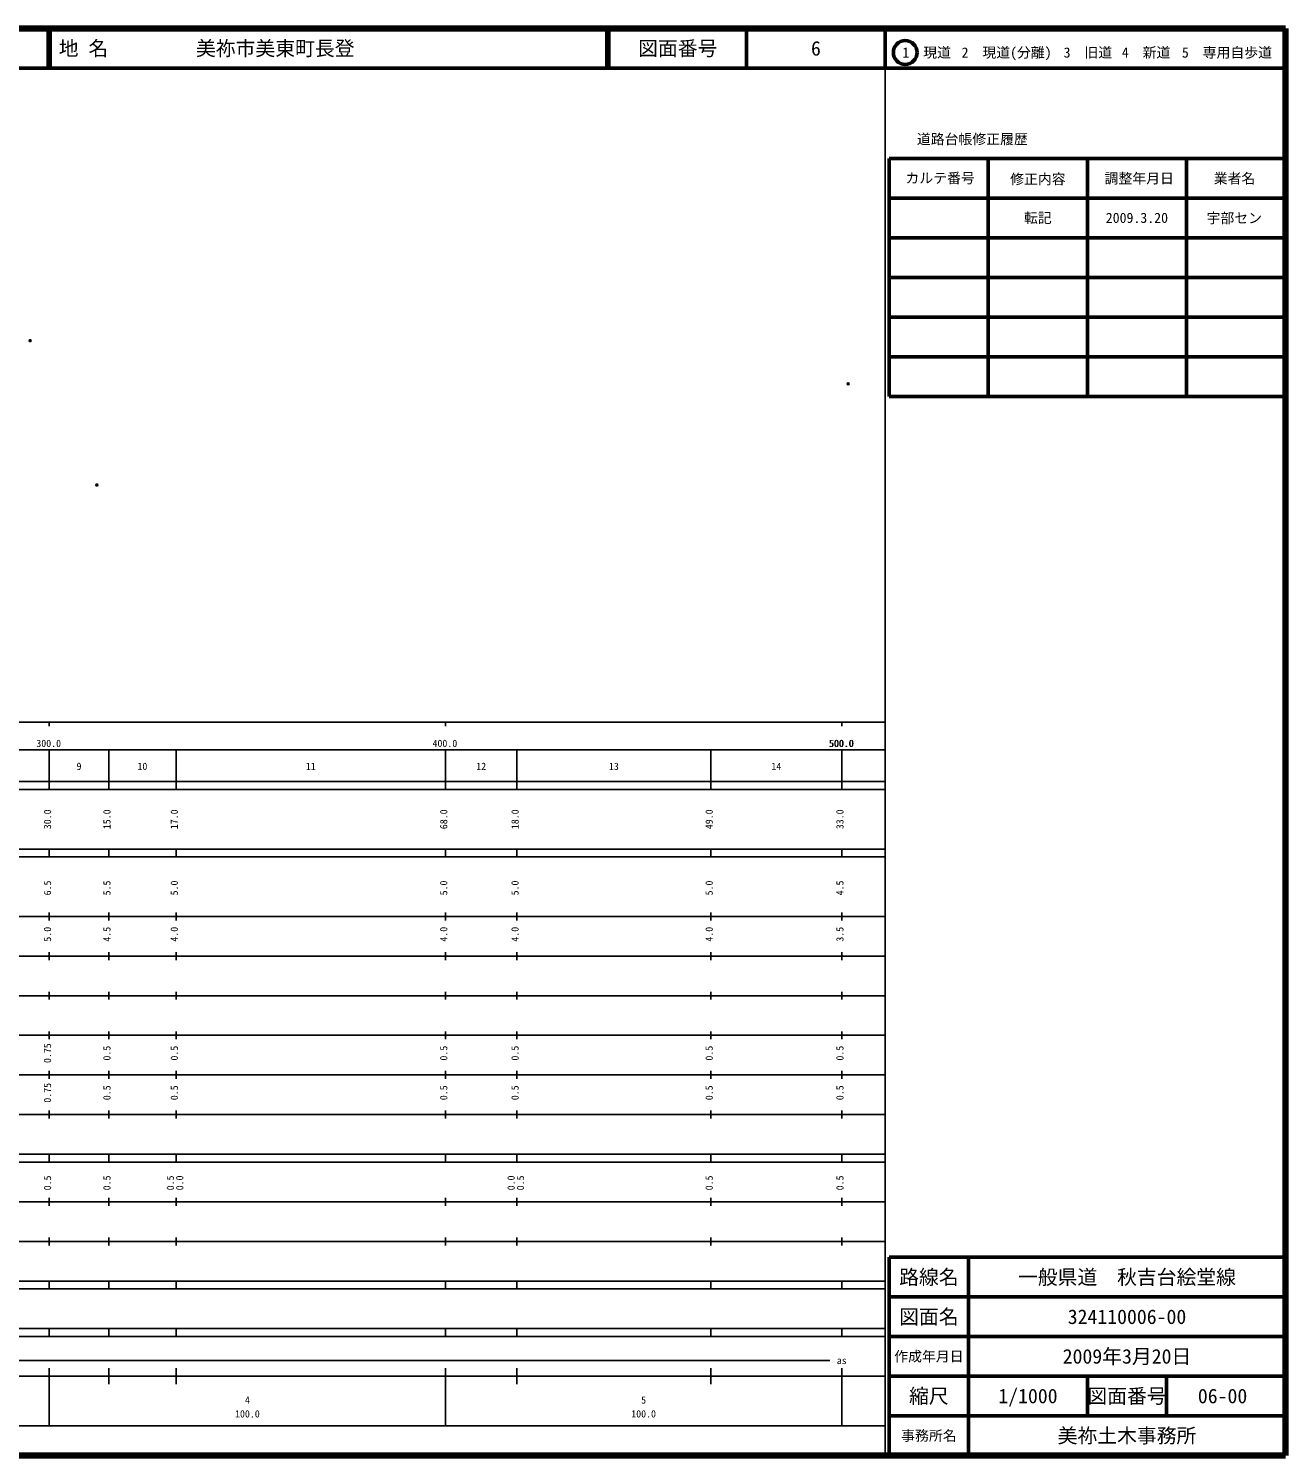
# Model space of a CAD drawing. Units: millimetres on the paper. Extents: x 40 to 680, y 20 to 380.
# Drawn here: x 362.8 to 680, y 20 to 380 of the extents above; entities that cross this region are included whole.
import ezdxf
from ezdxf.enums import TextEntityAlignment as Align

# ---------------------------------------------------------------- set-up
doc = ezdxf.new("R2010")
doc.units = ezdxf.units.MM
doc.header["$PDMODE"] = 32
doc.header["$PDSIZE"] = 0.5
doc.layers.add('M-OTRS', color=6, linetype='Continuous')
doc.layers.add('M-TTL-TXT', color=7, linetype='Continuous')
for name, color, linetype, lineweight in [('M-TTL', 2, 'Continuous', 140), ('M-TTL-BAND', 7, 'Continuous', 25), ('M-TTL-FRAM', 2, 'Continuous', 50), ('M-TTL-LINE', 7, 'Continuous', 50)]:
    doc.layers.add(name, color=color, linetype=linetype, lineweight=lineweight)
doc.styles.add('ＭＳ ゴシック', font='')
doc.styles.get('ＭＳ ゴシック').set_extended_font_data('MS Gothic')

msp = doc.modelspace()

# ---------------------------------------------------------------- linework, layer by layer
at = {"layer": 'M-OTRS'}
for p in [(363.147, 301.253), (569.633, 290.391), (380.001, 264.841)]:
    msp.add_point(p, dxfattribs=at)
at = {"layer": 'M-TTL'}
for p, q in [((680, 380), (40, 380)), ((680, 20), (680, 380)), ((40, 20), (680, 20))]:
    msp.add_line(p, q, dxfattribs=at)
at = {"layer": 'M-TTL-BAND'}
for p, q in [((579, 20), (579, 370)), ((40, 205), (579, 205)), ((368, 205), (368, 204)), ((468, 205), (468, 204)), ((568, 205), (568, 204)), ((68, 198), (579, 198)), ((368, 188), (368, 198)), ((383, 188), (383, 198)), ((400, 188), (400, 198)), ((468, 188), (468, 198)), ((486, 188), (486, 198)), ((535, 188), (535, 198)), ((568, 188), (568, 198)), ((40, 190), (579, 190)), ((40, 188), (579, 188)), ((40, 173), (579, 173)), ((368, 171), (368, 173)), ((383, 171), (383, 173)), ((400, 171), (400, 173)), ((468, 171), (468, 173)), ((486, 171), (486, 173)), ((535, 171), (535, 173)), ((568, 171), (568, 173)), ((40, 171), (579, 171)), ((40, 156), (579, 156)), ((368, 155), (368, 157)), ((383, 155), (383, 157)), ((400, 155), (400, 157)), ((468, 155), (468, 157)), ((486, 155), (486, 157)), ((535, 155), (535, 157)), ((568, 155), (568, 157)), ((46, 146), (579, 146)), ((368, 145), (368, 147)), ((383, 145), (383, 147)), ((400, 145), (400, 147)), ((468, 145), (468, 147)), ((486, 145), (486, 147)), ((535, 145), (535, 147)), ((568, 145), (568, 147)), ((368, 135), (368, 137)), ((383, 135), (383, 137)), ((400, 135), (400, 137)), ((468, 135), (468, 137)), ((486, 135), (486, 137)), ((535, 135), (535, 137)), ((568, 135), (568, 137)), ((52, 136), (579, 136)), ((46, 126), (579, 126)), ((368, 125), (368, 127)), ((383, 125), (383, 127)), ((400, 125), (400, 127)), ((468, 125), (468, 127)), ((486, 125), (486, 127)), ((535, 125), (535, 127)), ((568, 125), (568, 127)), ((52, 116), (579, 116)), ((368, 115), (368, 117)), ((383, 115), (383, 117)), ((400, 115), (400, 117)), ((468, 115), (468, 117)), ((486, 115), (486, 117)), ((535, 115), (535, 117)), ((568, 115), (568, 117)), ((46, 106), (579, 106)), ((368, 105), (368, 107)), ((383, 105), (383, 107)), ((400, 105), (400, 107)), ((468, 105), (468, 107)), ((486, 105), (486, 107)), ((535, 105), (535, 107)), ((568, 105), (568, 107)), ((40, 96), (579, 96)), ((40, 94), (579, 94)), ((368, 94), (368, 96)), ((383, 94), (383, 96)), ((400, 94), (400, 96)), ((468, 94), (468, 96)), ((486, 94), (486, 96)), ((535, 94), (535, 96)), ((568, 94), (568, 96)), ((49, 84), (579, 84)), ((368, 83), (368, 85)), ((383, 83), (383, 85)), ((400, 83), (400, 85)), ((468, 83), (468, 85)), ((486, 83), (486, 85)), ((535, 83), (535, 85)), ((568, 83), (568, 85)), ((40, 74), (579, 74)), ((368, 73), (368, 75)), ((383, 73), (383, 75)), ((400, 73), (400, 75)), ((468, 73), (468, 75)), ((486, 73), (486, 75)), ((535, 73), (535, 75)), ((568, 73), (568, 75)), ((40, 64), (579, 64)), ((40, 62), (579, 62)), ((368, 62), (368, 64)), ((383, 62), (383, 64)), ((400, 62), (400, 64)), ((468, 62), (468, 64)), ((486, 62), (486, 64)), ((535, 62), (535, 64)), ((568, 62), (568, 64)), ((40, 52), (579, 52)), ((368, 50), (368, 52)), ((383, 50), (383, 52)), ((400, 50), (400, 52)), ((468, 50), (468, 52)), ((486, 50), (486, 52)), ((535, 50), (535, 52)), ((568, 50), (568, 52)), ((40, 50), (579, 50)), ((71, 44), (565, 44)), ((40, 40), (579, 40)), ((368, 27.5), (368, 42)), ((383, 38), (383, 42)), ((400, 38), (400, 42)), ((468, 27.5), (468, 42)), ((486, 38), (486, 42)), ((535, 38), (535, 42)), ((568, 27.5), (568, 42)), ((68, 27.5), (579, 27.5))]:
    msp.add_line(p, q, dxfattribs=at)
at = {"layer": 'M-TTL-FRAM'}
for p, q in [((580, 347.197), (580, 287.197)), ((580, 347.197), (680, 347.197)), ((580, 287.197), (680, 287.197)), ((680, 70), (580, 70)), ((580, 70), (580, 20))]:
    msp.add_line(p, q, dxfattribs=at)
at = {"layer": 'M-TTL-LINE'}
for p, q in [((367.75, 380), (367.75, 370)), ((368.25, 380), (368.25, 370)), ((508.747, 380), (508.747, 370)), ((509.247, 380), (509.247, 370)), ((543.997, 380), (543.997, 370)), ((579, 380), (579, 370)), ((40, 370), (680, 370)), ((605, 347.197), (605, 287.197)), ((630, 347.197), (630, 287.197)), ((655, 347.197), (655, 287.197)), ((580, 337.197), (680, 337.197)), ((580, 327.197), (680, 327.197)), ((580, 317.197), (680, 317.197)), ((580, 307.197), (680, 307.197)), ((580, 297.197), (680, 297.197)), ((600, 70), (600, 20)), ((680, 60), (580, 60)), ((680, 50), (580, 50)), ((680, 40), (580, 40)), ((630, 40), (630, 30)), ((650, 40), (650, 30)), ((680, 30), (580, 30))]:
    msp.add_line(p, q, dxfattribs=at)
msp.add_circle((584.031, 373.958), 3, dxfattribs=at)

# ---------------------------------------------------------------- texts
at = {"layer": 'M-TTL-BAND', "style": 'ＭＳ ゴシック'}
for s, p in [('300.0', (367.844, 198.195)), ('400.0', (467.844, 198.195)), ('500.0', (567.844, 198.195)), ('500.0', (568, 198.195)), ('9', (375.5, 192.405)), ('10', (391.5, 192.405)), ('11', (434, 192.405)), ('12', (477, 192.405)), ('13', (510.5, 192.405)), ('14', (551.5, 192.405)), ('as', (568, 42.5)), ('4', (418, 32.523)), ('5', (518, 32.523)), ('100.0', (418, 29.033)), ('100.0', (518, 29.033))]:
    msp.add_text(s, height=1.833, dxfattribs=at).set_placement(p, align=Align.BOTTOM_CENTER)
for s, p in [('30.0', (369, 180.5)), ('15.0', (384, 180.5)), ('17.0', (401, 180.5)), ('68.0', (469, 180.5)), ('18.0', (487, 180.5)), ('49.0', (536, 180.5)), ('33.0', (569, 180.5)), ('6.5', (369, 163.174)), ('5.5', (384, 163.174)), ('5.0', (401, 163.174)), ('5.0', (469, 163.174)), ('5.0', (487, 163.174)), ('5.0', (536, 163.174)), ('4.5', (569, 163.174)), ('5.0', (369, 151.5)), ('4.5', (384, 151.5)), ('4.0', (401, 151.5)), ('4.0', (469, 151.5)), ('4.0', (487, 151.5)), ('4.0', (536, 151.5)), ('3.5', (569, 151.5)), ('0.75', (369, 121.5)), ('0.5', (384, 121.5)), ('0.5', (401, 121.5)), ('0.5', (469, 121.5)), ('0.5', (487, 121.5)), ('0.5', (536, 121.5)), ('0.5', (569, 121.5)), ('0.75', (369, 111.5)), ('0.5', (384, 111.5)), ('0.5', (401, 111.5)), ('0.5', (469, 111.5)), ('0.5', (487, 111.5)), ('0.5', (536, 111.5)), ('0.5', (569, 111.5)), ('0.5', (369, 88.764)), ('0.5', (384, 88.764)), ('0.5', (400, 88.764)), ('0.0', (402.37, 88.764)), ('0.0', (486, 88.764)), ('0.5', (488.37, 88.764)), ('0.5', (536, 88.764)), ('0.5', (569, 88.764))]:
    msp.add_text(s, height=1.833, rotation=90, dxfattribs=at).set_placement(p, align=Align.BOTTOM_CENTER)
at = {"layer": 'M-TTL-TXT', "style": 'ＭＳ ゴシック'}
for s, p in [('地 名', (370.38, 375)), ('美祢市美東町長登', (405.024, 375))]:
    msp.add_text(s, height=3.666, dxfattribs=at).set_placement(p, align=Align.MIDDLE_LEFT)
for s, height, p in [('図面番号', 3.666, (526.622, 375)), ('6', 3.666, (561.497, 375)), ('1\u3000現道', 2.566, (589.448, 373.958)), ('2\u3000現道(分離)', 2.566, (609.619, 373.958)), ('3\u3000旧道', 2.566, (630.121, 373.958)), ('4\u3000新道', 2.566, (644.824, 373.958)), ('5\u3000専用自歩道', 2.566, (665.228, 373.958)), ('道路台帳修正履歴', 2.566, (600.968, 352.113)), ('カルテ番号', 2.566, (592.839, 342.277)), ('修正内容', 2.566, (617.509, 342.023)), ('調整年月日', 2.566, (643.089, 342.197)), ('業者名', 2.566, (667.134, 342.197)), ('転記', 2.566, (617.5, 332.245)), ('2009.3.20', 2.566, (642.5, 332.245)), ('宇部セン', 2.566, (667.077, 332.189)), ('路線名', 3.666, (590, 65)), ('路線名', 3.666, (590, 65)), ('一般県道\u3000秋吉台絵堂線', 3.666, (640, 65)), ('図面名', 3.666, (590, 55)), ('図面名', 3.666, (590, 55)), ('324110006-00', 3.666, (640, 55)), ('2009年3月20日', 3.666, (640, 45)), ('作成年月日', 2.566, (590, 45)), ('作成年月日', 2.566, (590, 45)), ('縮尺', 3.666, (590, 35)), ('縮尺', 3.666, (590, 35)), ('1/1000', 3.666, (615, 35)), ('図面番号', 3.666, (640, 35)), ('図面番号', 3.666, (640, 35)), ('06-00', 3.666, (664.125, 35)), ('事務所名', 2.566, (590, 25)), ('事務所名', 2.566, (590, 25)), ('美祢土木事務所', 3.666, (640, 25))]:
    msp.add_text(s, height=height, dxfattribs=at).set_placement(p, align=Align.MIDDLE_CENTER)

doc.saveas('drawing.dxf')
